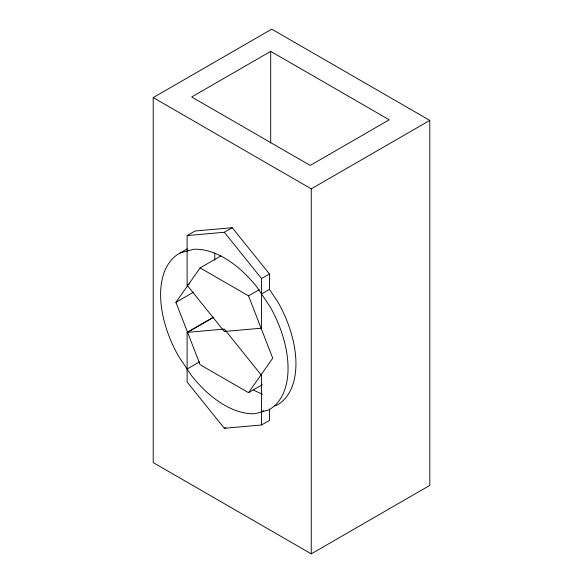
<?xml version="1.0" encoding="UTF-8"?>
<svg xmlns="http://www.w3.org/2000/svg" width="583" height="583" viewBox="0 0 583 583"><rect width="100%" height="100%" fill="white"/><g stroke="black" fill="none" stroke-linecap="round" stroke-linejoin="round"><path stroke-width="0.87" d="M262.357 384.671L248.526 392.658L200.122 364.71L175.92 302.337L200.122 267.903L220.87 255.93M248.526 392.658L272.735 358.224L248.526 295.851L200.122 267.903M153.205 97.587L271.744 29.15L429.795 120.404L429.795 485.413L311.256 553.85L153.205 462.596L153.205 97.587L311.256 188.841L429.795 120.404M270.701 51.362L191.676 96.989L310.214 165.426L389.24 119.799L270.701 51.362L270.701 143.068M187.114 235.583L224.324 232.26L261.541 278.55L261.541 328.171L224.324 331.494L187.114 285.204L187.114 235.583L195.014 231.021L232.231 227.698L269.441 273.988L269.441 289.394L278.106 302.366A90.11 52.025 60 0 1 276.444 405.433L274.695 405.921M180.111 252.993L193.498 249.313A90.11 52.025 60 0 1 257.198 287.448L270.206 306.928A90.11 52.025 60 0 1 268.537 410.002L255.157 413.682A90.11 52.025 60 0 1 191.457 375.539L178.449 356.06A90.11 52.025 60 0 1 180.111 252.993L187.296 248.846M187.114 251.069L188.549 250.238M224.324 232.26L232.231 227.698M187.114 285.204L189.417 283.87M175.92 302.337L193.592 292.134M261.541 278.55L269.441 273.988M248.526 295.851L259.289 289.642M269.441 409.106L269.441 420.416L261.541 424.978L224.324 428.301L187.114 382.011L187.114 332.39L213.24 317.312M187.566 332.354L213.706 317.261M261.541 293.956L269.441 289.394M224.324 331.494L225.767 330.67M187.114 369.039L199.575 361.846M224.324 428.301L225.767 427.477M261.541 411.926L263.698 410.68M187.114 332.39L224.324 329.067L261.541 375.365L261.541 424.978M311.256 188.841L311.256 553.85M214.77 253.066L214.77 260.251M262.452 394.144A90.11 52.025 60 0 1 253.292 389.838"/></g></svg>
